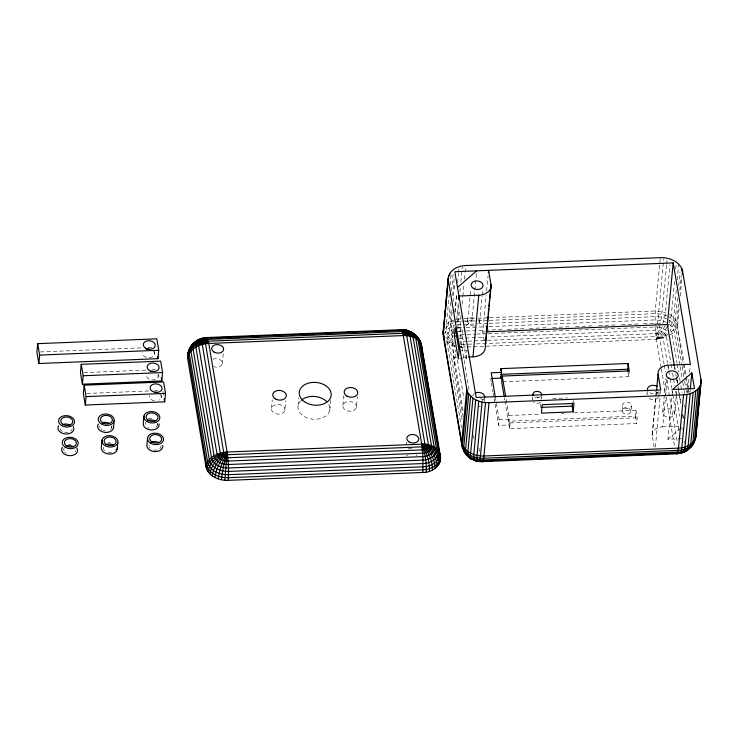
<?xml version="1.0" encoding="UTF-8"?>
<svg xmlns="http://www.w3.org/2000/svg" width="738" height="738" viewBox="0 0 738 738"><rect width="100%" height="100%" fill="white"/><g stroke="black" fill="none" stroke-linecap="round" stroke-linejoin="round"><path stroke-width="0.55" stroke-dasharray="3.69 2.77" d="M461.047 315.467L460.392 327.801L461.075 341.454L469.303 391.288M488.205 333.604L657.346 326.888L656.359 339.305L661.147 367.57M643.462 323.816L657.641 323.401L663.683 258.863M111.706 427.542L111.89 425.54M154.427 354.286L154.722 351.131M158.273 376.583L158.476 374.47M157.323 425.088L157.508 423.086M161.198 397.431L161.401 395.328M222.258 363.917L223.282 353.124M271.446 408.298L272.267 399.655M284.914 410.282A6.817 4.843 5.4 0 0 275.643 404.664A6.817 4.843 5.4 0 0 273.992 412.92A6.817 4.843 5.4 0 0 284.914 410.282L285.837 400.568M298.069 405.503L298.789 397.948M329.757 410.171L330.67 400.457M342.912 405.402L343.825 395.679M356.371 407.385A6.817 4.843 5.4 0 0 347.1 401.767A6.817 4.843 5.4 0 0 345.458 410.014A6.817 4.843 5.4 0 0 356.371 407.385L357.395 396.592M406.278 444.211L406.481 442.053M463.003 410.171L452.071 345.707L452.256 343.244L453.621 341.03C449.497 336.593 446.047 330.845 446.389 324.591L449.285 293.955M450.143 284.877L451.425 271.261M450.466 302.303L448.529 325.329L449.829 331.141L452.735 337.201L449.608 341.251L449.377 344.425L462.219 420.19M451.536 290.956L453.363 271.667M452.994 335.015L452.781 337.284L450.115 321.565L451.296 309.111M452.579 295.523L454.184 278.53M451.988 312.109L451.075 323.807L453.086 333.004C449.414 334.72 446.361 338.558 447.09 342.792L461.471 427.606M452.947 301.897L454.774 282.608M454.839 312.063L456.656 292.774M457.625 282.562L458.483 273.484M458.593 272.35L458.907 268.946M453.104 333.88L453.962 324.821M455.134 312.368L456.96 293.115M463.187 417.035L453.123 357.644L454.304 345.089M456.684 319.988L458.51 300.587M458.602 305.606L457.219 324.868L476.536 323.881M459.894 291.99L460.318 287.451M460.853 281.778L462.256 267.027M454.331 364.784L455.733 349.95M457.781 328.262L459.405 311.15M462.126 304.121L462.763 297.313M462.874 296.178L463.944 284.831M464.479 279.158L465.014 273.484M465.124 272.35L465.558 267.811M459.423 358.917L466.231 358.65L462.348 335.79L463.049 328.419M467.707 320.827L470.724 288.899M466.231 358.65L467.025 350.227L461.351 350.458M465.853 325.965L471.951 320.679L476.453 273.115M479.589 322.58L482.071 296.353M482.182 295.209L482.717 289.508M484.239 340.781L482.744 331.989L486.204 295.477M486.628 290.91L488.03 276.077M484.294 401.398L484.562 398.529M499.137 419.636L509.524 419.212L508.989 424.959L498.593 425.374L499.137 419.636L495.549 398.437M574.136 412.856L635.944 410.346L635.4 416.094L508.353 421.241L508.897 415.503L505.844 397.478M635.944 410.346L637.198 417.773L636.654 423.52L509.617 428.667L510.161 422.929L509.524 419.212M532.688 396.73L532.421 399.599A4.41 3.136 5.4 0 1 536.24 397.099A4.41 3.136 5.4 0 1 540.853 399.258M540.456 407.413L540.954 402.155M541.581 396.103L541.314 398.972L544.653 398.852M622.18 410.346L622.724 404.599M502.818 381.767L628.711 376.666L629.256 370.928M630.898 411.629A4.41 3.136 5.4 0 0 624.892 407.994A4.41 3.136 5.4 0 0 623.822 413.335A4.41 3.136 5.4 0 0 630.898 411.629L631.433 405.882A4.41 3.136 5.4 0 0 625.437 402.256A4.41 3.136 5.4 0 0 624.366 407.588A4.41 3.136 5.4 0 0 631.433 405.882M647.244 391.601L646.977 394.479A6.015 4.271 5.4 0 1 648.185 392.496M660.196 258.789L655.261 310.984L655.076 325.965M666.599 265.043L661.469 317.192L660.289 323.798L657.641 323.401M666.7 263.909L667.023 260.505M652.171 434.737L656.266 391.38M654.163 447.09L652.263 435.863L656.469 391.361M473.335 346.722L656.359 339.305L661.7 327.81L665.159 315.126L670.012 264.831M658.85 396.232L659.311 391.444M655.353 447.016L659.993 397.939M660.427 393.382L660.639 391.094M674.55 281.427L671.331 315.467L668.84 323.798M675.731 268.946L676.156 264.407M662.752 411.915L665.907 378.474M652.263 435.863A12.029 8.552 5.4 0 1 662.715 426.813L665.519 397.136M665.63 396.002L667.143 380.024M668.111 369.747L668.434 366.325M676.239 290.191L673.665 317.423L672.244 322.7L669.67 327.349M677.207 279.979L678.702 264.093M677.549 298.069L675.002 322.146L670.482 329.969L672.041 333.668L677.023 363.078M678.729 285.588L680.012 271.971M678.526 303.835C677.069 313.696 679.366 326.657 669.8 333.207M679.818 290.219L681.211 275.468M679.034 308.576C677.908 317.506 679.726 329.701 670.298 334.895M680.215 296.095L681.93 277.94M681.737 438.741L667.945 439.304L672.549 390.605M674.532 414.092A6.015 4.271 5.4 0 0 666.682 408.861A6.015 4.271 5.4 0 0 664.707 416.048A6.015 4.271 5.4 0 0 674.532 414.092L676.746 390.679M677.475 382.884L677.798 379.535M687.678 392.828L687.899 390.55M688 389.406L689.191 376.85M689.624 372.293L690.27 365.439M690.012 392.127L690.224 389.858M660.104 324.646L656.359 339.305L666.46 337.017C665.335 332.22 659.809 330.117 655.326 330.283L488.418 337.045M444.387 334.074C445.909 329.757 449.977 326.962 454.174 325.596M665.187 325.513L660.169 334.535L656.359 339.305L655.113 326.833M667.29 326.786L661.1 335.107L656.359 339.305L662.982 337.34L668.01 334.535M445.337 328.548C449.534 322.746 457.256 321.353 463.99 321.381M446.389 324.591C450.143 320.809 455.503 319.139 460.724 318.871M458.879 331.999L464.977 326.722M667.945 439.304L681.017 427.985M666.783 333.493L662.53 336.528L656.359 339.305L661.903 335.772L666.94 330.975L661.7 327.81L657.346 326.888M454.636 328.788L447.966 332.755L445.614 336.593L449.608 341.251L454.248 344.369M457.431 328.106L464.995 327.617M457.828 331.51L465.041 331.048M459.082 338.345L483.814 337.229M464.184 318.733L476.84 318.216M477.993 318.17L488.353 317.746M489.506 317.7L655.261 310.984L665.51 312.497M450.115 321.565L453.566 321.427M454.709 321.381L461.61 321.104M462.754 321.058L471.951 320.679M465.143 321.334L488.159 320.403M489.312 320.357L655.067 313.641L661.894 314.213L667.18 315.984M477.689 323.834L488.049 323.41M489.193 323.364L654.957 316.648C663.388 316.334 673.766 320.283 675.879 329.314L682.013 365.494M457.477 327.598L463.15 327.368M466.148 327.571L488.012 326.685M489.165 326.63L654.92 319.914L660.925 320.421L666.46 322.358M466.195 331.002L501.877 329.554M507.633 329.323L523.749 328.668M529.506 328.428L546.775 327.737M552.531 327.497L569.791 326.796M575.548 326.565L592.817 325.864M598.573 325.633L615.843 324.932M621.59 324.702L638.859 324M482.744 331.989L485.041 331.897M460.577 334.72L475.54 334.12M476.693 334.074L487.052 333.65M40.332 351.943L143.403 347.764M147.987 347.58L152.563 347.386M458.953 335.928L462.348 335.79M466.831 341.224L459.912 341.574L461.822 347.192L466.425 346.998M467.984 341.177L486.397 340.43M487.55 340.384L656.802 333.594L660.169 334.535L662.982 337.34L667.447 363.059M471.785 344.074L460.826 344.554L460.272 344.692L461.822 347.192L459.239 346.805M476.388 343.89L656.562 336.62L658.748 337.386L659.827 338.945L664.043 363.825M467.578 346.952L472.182 346.768M453.123 357.644L456.425 357.506M463.049 357.238L467.458 357.063M83.901 372.616L147.194 370.052M151.797 369.867L156.401 369.683M86.826 393.474L148.965 390.956M154.722 390.725L158.172 390.577M552.587 398.529L567.337 397.939M508.897 415.503L540.945 414.202M561.544 413.363L563.832 413.271M510.161 422.929L637.198 417.773M662.715 426.813L678.803 426.158M459.304 346.491L461.822 347.192L459.756 344.895M455.115 346.62L449.377 344.425L445.291 340.864M458.649 345.854L461.822 347.192L459.304 345.163M455.069 345.762L449.294 342.819L445.189 338.705M458.935 345.485L461.822 347.192M669.504 314.36L673.665 317.423L676.811 321.989L684.052 362.911M668.194 316.418C672.336 318.576 676.091 322.165 677.004 326.916L683.139 363.096M454.202 343.115L448.197 337.238L445.401 331.897M669.514 324.36L672.456 327.395L674.209 331.583L679.966 365.513M684.246 364.046L686.165 375.347M686.349 376.481L689.034 392.312M683.333 364.231L685.436 376.666M685.63 377.801L688.12 392.505M682.207 366.629L683.932 376.804M684.698 381.334L686.045 389.249M686.239 390.374L686.617 392.634M680.15 366.648L682.069 377.948M682.835 382.478L683.988 389.258M684.181 390.393L684.947 394.913M677.216 364.203L678.554 372.118M679.514 377.773L680.085 381.168M680.86 385.688L682.004 392.478M684.117 404.913L684.495 407.173M674.8 367.164L675.178 369.424M676.903 379.6L677.862 385.254M678.056 386.389L680.934 403.354M682.844 414.664L683.619 419.184M674.615 367.33L675.002 369.581M675.759 374.092L676.146 376.343M676.34 377.469L677.29 383.105M678.434 389.867L680.731 403.391M682.641 414.655L683.6 420.291M666.46 337.017L670.87 363.031M671.063 364.157L671.829 368.686M672.595 373.207L673.36 377.727M673.554 378.862L674.707 385.642M675.667 391.297L676.045 393.557M676.239 394.692L679.882 416.177M681.801 427.486L682.18 429.747M684.098 441.056L684.486 443.317M667.632 364.194L668.591 369.839M668.785 370.974L669.938 377.764M670.132 378.889L671.663 387.939M671.857 389.064L672.622 393.594M672.816 394.719L678.951 430.909M664.237 364.959L665.381 371.74M666.728 379.655L677.466 442.984M661.34 368.705L665.944 395.845M666.137 396.979L674.763 447.865M627.992 372.422L628.711 376.666M635.4 416.094L636.654 423.52M573.491 400.559L573.813 402.468M504.349 397.588L504.727 399.839M504.921 400.965L508.353 421.241M508.989 424.959L509.617 428.667M490.65 378.52L491.222 381.869M491.407 382.985L492.919 391.915M493.113 393.031L493.87 397.487M494.054 398.603L494.811 403.068M495.004 404.184L498.593 425.374M478.888 447.837L480.041 454.617M473.353 435.319L473.925 438.713M457.412 360.19L463.934 398.64M162.95 391.435L163.836 396.629M328.751 404.258A16.033 11.393 5.4 0 1 312.368 419.138A16.033 11.393 5.4 0 1 300.504 400.983M416.915 454.848A6.015 4.271 5.4 0 1 416.075 455.752M407.625 455.89A6.015 4.271 5.4 0 1 406.564 455.014M408.031 449.119A6.015 4.271 5.4 0 1 412.505 448.612M212.913 359.221A6.015 4.271 5.4 0 1 222.332 362.801A6.015 4.271 5.4 0 1 213.808 366.657M478.445 319.351A6.015 4.271 5.4 0 1 478.372 324.563M474.377 325.993A6.015 4.271 5.4 0 1 467.652 321.381A6.015 4.271 5.4 0 1 474.488 317.506M540.779 396.592A4.41 3.136 5.4 0 1 534.607 396.85M540.244 402.339A4.41 3.136 5.4 0 1 533.26 401.97M484.229 398.631A6.015 4.271 5.4 0 1 482.32 400.282M472.772 395.817A6.015 4.271 5.4 0 1 473.99 393.834M658.979 391.546A6.015 4.271 5.4 0 1 648.665 391.961M658.434 397.284A6.015 4.271 5.4 0 1 648.121 397.708M655.261 391.518A6.015 4.271 5.4 0 1 658.48 394.009M480.41 406.518A6.015 4.271 5.4 0 1 478.897 406.721M480.521 398.603A6.015 4.271 5.4 0 1 482.966 400.088M75.71 450.78A6.015 4.271 5.4 0 1 75.294 451.841M66.079 453.104A6.015 4.271 5.4 0 1 64.981 452.256M64.206 451.25A6.015 4.271 5.4 0 1 64.252 447.975M68.616 444.258A8.017 5.701 5.4 0 1 70.7 444.368M72.029 429.147A6.015 4.271 5.4 0 1 70.811 431.13M68.33 432.348A6.015 4.271 5.4 0 1 63.745 432.108M62.389 431.472A6.015 4.271 5.4 0 1 60.147 427.394M153.273 351.067A6.015 4.271 5.4 0 1 149.98 357.635A6.015 4.271 5.4 0 1 142.545 352.543M157.895 374.36A6.015 4.271 5.4 0 1 153.061 379.987A6.015 4.271 5.4 0 1 146.392 374.83M160.054 394.212A6.015 4.271 5.4 0 1 158.864 400.153M154.417 400.762A6.015 4.271 5.4 0 1 149.316 395.679M161.004 445.604A6.015 4.271 5.4 0 1 159.768 448.704M157.286 449.922A6.015 4.271 5.4 0 1 151.345 449.045M150.257 448.197A6.015 4.271 5.4 0 1 149.482 447.191M149.094 446.093A6.015 4.271 5.4 0 1 149.104 444.977M157.332 423.972A6.015 4.271 5.4 0 1 156.105 427.071M149.03 428.049A6.015 4.271 5.4 0 1 147.683 427.413M145.423 424.451A6.015 4.271 5.4 0 1 145.856 422.284M148.19 418.843A8.017 5.701 5.4 0 1 152.305 418.677M115.368 449.174A6.015 4.271 5.4 0 1 114.953 450.235M111.678 452.376A6.015 4.271 5.4 0 1 105.737 451.499M104.639 450.65A6.015 4.271 5.4 0 1 103.91 446.37M108.274 442.652A8.017 5.701 5.4 0 1 110.359 442.763M111.715 426.426A6.015 4.271 5.4 0 1 110.488 429.525M104.925 430.863A6.015 4.271 5.4 0 1 103.412 430.494M102.065 429.867A6.015 4.271 5.4 0 1 100.968 429.018M100.202 428.003A6.015 4.271 5.4 0 1 99.824 425.789"/><path stroke-width="1.11" d="M434.996 468.602C435.254 458.87 429.202 449.885 421.712 444.147L227.175 452.034C218.31 452.449 207.609 457.209 205.994 466.868C208.245 476.471 219.287 480.678 228.273 480.346L422.8 472.458C432.154 472.717 442.735 465.263 440.162 454.949L421.758 346.39C421.02 337.266 411.841 329.6 403.299 335.578L208.771 343.465C199.906 343.89 189.196 348.65 187.59 358.308L205.994 466.868M432.403 470.143C432.726 460.503 428.178 451.103 421.712 444.147L403.299 335.578L401.915 330.32L400.974 329.655L400.54 330.227M489.017 402.671L485.539 402.588L479.894 461.619L482.56 461.684L483.713 458.224L489.017 402.671L683.554 394.784C691.746 394.775 702.281 389.166 700.98 379.692L682.576 271.132C680.325 261.529 669.283 257.322 660.307 257.654L465.77 265.542C458.28 265.754 449.165 269.822 448.224 278.134L443.178 331.463L443.372 336.38L461.776 444.949L463.279 448.713M429.451 471.324C429.857 461.767 426.804 452.173 421.712 444.147C430.881 443.141 442.136 449.405 440.355 459.866M426.213 472.108C426.758 462.615 425.088 453.012 421.712 444.147C429.507 444.829 438.556 449.036 440.282 457.403L439.866 462.311M228.273 480.346L228.559 467.984L227.572 454.728L208.771 343.465L206.898 337.57L203.051 338.419L206.898 337.57M422.8 472.458L422.957 456.61L421.712 444.147C429.691 445.936 438.132 451.25 439.802 459.811C437.311 466.545 429.691 469.516 422.994 469.811L228.466 477.698C219.62 478.021 208.743 473.879 206.529 464.423L188.006 353.401C191.271 345.476 200.902 342.838 208.771 343.465L206.695 339.554L204.712 337.801L199.085 339.314L196.603 341.454M224.786 480.272L227.175 452.034C218.19 453.741 208.365 459.654 206.723 469.34M37.693 343.659L36.9 352.081L38.837 363.511L157.941 358.677L158.735 350.255L156.797 338.825L37.693 343.659L39.631 355.089L38.837 363.511M81.245 364.341L80.451 372.755L82.388 384.184L161.788 380.965L162.591 372.542L160.653 361.122L81.245 364.341L83.182 375.762L82.388 384.184M84.169 385.19L83.376 393.612L85.313 405.042L164.712 401.823L165.515 393.4L163.578 381.97L84.169 385.19L86.106 396.62L85.313 405.042M101.982 440.18L101.318 447.2A8.017 5.701 5.4 0 0 109.159 454.073A8.017 5.701 5.4 0 0 117.176 448.04M113.495 427.902L114.15 420.881A8.017 5.701 5.4 0 0 103.246 414.276A8.017 5.701 5.4 0 0 101.3 423.981A8.017 5.701 5.4 0 0 114.15 420.881M117.157 449.534L117.822 442.514A8.017 5.701 5.4 0 0 106.909 435.909A8.017 5.701 5.4 0 0 104.971 445.614A8.017 5.701 5.4 0 0 117.822 442.514M143.928 416.094L143.264 423.114A8.017 5.701 5.4 0 0 151.106 429.986A8.017 5.701 5.4 0 0 159.122 423.963M147.6 437.726L146.936 444.746A8.017 5.701 5.4 0 0 154.777 451.619A8.017 5.701 5.4 0 0 162.794 445.595M443.815 337.939L443.178 331.463L443.879 326.759M444.101 324.489L444.636 318.816M444.848 316.547L445.383 310.873M445.595 308.604L446.139 302.931M446.352 300.661L446.887 294.988M447.099 292.718L447.634 287.045M447.855 284.776L448.713 275.689M448.224 278.134L443.298 333.963L462.449 447.274M449.571 275.643L449.793 273.374M454.414 336.113L455.208 327.69L459.082 350.55L458.289 358.963L454.414 336.113L456.684 336.021M458.621 299.444L458.944 296.021L478.796 295.209A14.031 9.972 5.4 0 0 490.991 284.656L488.574 270.366L488.353 272.645M470.272 457.505C464.626 455.161 461.887 448.27 461.702 442.523L466.748 389.194L448.344 280.625M466.748 389.194L467.468 391.657L462.431 444.986L462.486 447.376L464.331 451.564M467.468 391.657L468.768 394.027L463.732 447.357L464.35 451.822L468.464 456.739M468.556 357.017L472.966 356.832L478.796 295.209M470.613 396.223L465.577 449.553L466.084 453.879L470.244 458.243L468.279 455.724L467.91 451.518L472.947 398.188L468.768 394.027M472.947 398.188L475.696 399.848L470.65 453.178C468.981 459.082 475.087 461.545 479.894 461.619L479.977 461.038L677.521 453.215L683.277 452.228L685.842 451.213L686.93 449.876L688.111 445.798L693.157 392.468M475.696 399.848L478.768 401.158L473.621 456.73L474.709 460.521L477.643 461.268L478.15 460.724M485.281 345.135L487.218 324.591M487.431 322.312L487.975 316.602M488.187 314.323L488.731 308.613M488.943 306.335L489.488 300.624M489.7 298.346L490.991 284.656M491.093 285.966L485.272 347.58A14.031 9.972 5.4 0 1 472.966 356.832M478.768 401.158L482.08 402.081L477.043 455.411L476.988 460.595L477.643 461.268M500.77 370.559L500.954 368.649L628.001 363.493L629.256 370.928L502.218 376.076L501.674 381.814L504.155 396.463M491.692 378.483L501.037 378.105L501.582 372.358L500.954 368.649M573.177 411.841L573.98 403.418L542.218 404.71L541.424 413.123L573.177 411.841L572.208 406.121L572.513 402.966M627.817 371.362L628.001 363.493M656.571 390.217L658.084 374.24A12.029 8.552 5.4 0 1 668.545 365.19L690.381 364.304L673.185 262.885L454.829 271.732L476.139 397.441L660.75 389.95L658.084 374.24M674.421 366.196L667.355 324.508L673.185 262.885M681.635 270.929L681.857 268.66M682.253 274.536L682.576 271.132M683.554 394.784L678.508 448.114L677.087 453.796L482.099 461.647L482.56 461.684M686.967 394.424L681.598 449.986L680.473 452.911L676.626 453.759L677.087 453.796M690.334 388.732L691.829 372.875L672.659 389.47L694.495 388.585L691.829 372.875M690.196 393.649L684.79 449.211L683.277 452.228L678.822 453.529L684.467 451.278M695.75 390.919L690.703 444.258C690.537 449.331 685.427 452.412 680.897 453.031M697.89 389.064L692.853 442.394L691.386 446.674L686.432 450.835L690.888 447.043M699.532 386.943L694.495 440.272C693.425 448.012 684.965 451.859 677.908 452.053L483.381 459.94C476.314 460.134 468.676 457.689 464.35 451.822M696.266 429.617L696.69 425.079M697.013 421.675L697.438 417.136M697.761 413.732L698.194 409.193M698.517 405.789L698.941 401.251M699.264 397.847L699.698 393.308M700.011 389.904L700.445 385.365M700.768 381.961L700.98 379.692M692.299 444.424L691.358 446.425L692.927 444.682L695.574 437.957L700.611 384.627M701.1 382.183L696.063 435.512L695.048 440.337L692.844 443.787M221.335 479.765L223.245 467.532L227.175 452.034C218.347 455.097 209.647 462.053 208.024 471.702M218.024 478.842L220.708 466.831L227.175 452.034C218.835 456.49 211.428 464.303 209.869 473.907M403.557 330.292L403.64 329.711L406.287 330.098L411.186 331.814L416.481 335.808M214.942 477.523C216.308 468.067 220.893 459.165 227.175 452.034C219.675 457.874 213.679 466.342 212.203 475.862M187.59 358.308C186.668 348.151 194.906 339.083 204.712 337.801M202.12 338.65L200.256 339.102L201.354 338.41C204.694 337.847 206.981 341.159 208.771 343.465C202.111 342.1 193.9 342.949 189.592 348.825L189.242 353.456L207.646 462.025C209.767 471.047 220.136 474.995 228.577 474.691L423.114 466.803C430.808 466.794 440.715 461.527 439.488 452.625M693.941 442.505L694.403 440.217M189.039 351.057C189.583 346.297 193.559 343.161 197.101 340.495C201.197 339.148 205.432 341.187 208.771 343.465C203.411 341.657 196.843 341.168 192.166 344.904L190.81 349.028L190.911 351.187L209.324 459.746C211.271 468.067 220.837 471.702 228.614 471.416L423.142 463.529C430.236 463.519 439.359 458.667 438.234 450.466L419.202 339.766C415.328 335.283 408.806 334.692 403.299 335.578L403.64 329.711M695.583 434.654L695.943 433.021C697.198 442.496 686.727 448.114 678.508 448.114L483.98 456.001C474.995 456.333 463.953 452.126 461.702 442.523M187.47 355.817L188.006 353.401M188.679 351.832L187.959 353.373L189.592 348.825M694.772 439.451L695.528 437.929M191.16 346.629L192.148 344.655L197.101 340.495M667.29 326.786L668.324 324.794M189.555 348.714L190.625 347.33M693.978 442.615C690.593 447.809 684.2 450.032 678.24 450.337L483.713 458.224C475.53 458.464 466.185 455.208 462.486 447.376M457.495 287.451L476.665 270.846M685.842 451.213L682.798 452.274M476.49 460.254L475.512 460.678L471.766 458.768M197.692 340.117L199.398 339.443M206.437 337.543L401.435 329.683M217.516 337.644L224.426 337.367M235.939 336.897L240.542 336.712M254.352 336.15L258.955 335.965M272.774 335.412L277.377 335.218M291.187 334.665L295.79 334.471M308.456 333.963L313.06 333.77M326.869 333.216L331.473 333.032M345.292 332.469L349.895 332.284M363.705 331.722L368.308 331.537M382.127 330.975L386.73 330.79M486.185 331.851L667.355 324.508M39.631 355.089L158.735 350.255M83.182 375.762L162.591 372.542M501.582 372.358L491.194 372.782L495.355 397.321M500.41 374.387L627.457 369.24M86.106 396.62L165.515 393.4M541.591 407.367L572.208 406.121M472.606 458.971L470.318 459.064L469.931 456.785M400.974 329.655L406.287 330.098L406.546 330.735M482.08 402.081L485.539 402.588M479.977 461.038L474.11 459.792L469.073 457.219M408.824 330.809L405.891 330.061L403.299 335.578C410.024 335.347 417.957 337.534 421.084 344.056L440.042 456.241M473.528 459.829L470.945 458.667M409.415 331.537L411.195 332.294M464.903 452.126L466.047 453.243M415.07 334.591C418.981 338.253 421.61 343.419 421.822 348.806M417.45 337.451L419.184 339.517M419.202 339.766L420.402 341.74L421.103 346.343M443.935 336.371L443.252 333.927L443.667 329.028M502.218 376.076L505.65 396.352M500.724 376.251L501.037 378.105M157.591 356.602L157.941 358.677M161.262 377.847L161.788 380.965M164.187 398.704L164.712 401.823M438.787 464.626C438.99 454.802 430.254 447.302 421.712 444.147C429.885 448.603 437.357 456.942 437.145 466.739M301.316 400.217A16.033 11.393 5.4 0 1 326.694 401.564M533.233 395.485A4.41 3.136 5.4 0 1 536.784 391.352A4.41 3.136 5.4 0 1 541.674 395.144M475.106 393.105A6.015 4.271 5.4 0 1 481.766 393.151A6.015 4.271 5.4 0 1 484.654 397.57M647.89 390.956A6.015 4.271 5.4 0 1 649.846 386.02A6.015 4.271 5.4 0 1 657.152 386.408M77.001 448.187A8.017 5.701 5.4 0 1 69.501 455.678A8.017 5.701 5.4 0 1 62.223 447.394M67.527 445.826A6.015 4.271 5.4 0 1 73.468 446.702M73.311 426.546A8.017 5.701 5.4 0 1 65.82 434.045A8.017 5.701 5.4 0 1 58.533 425.761M62.481 424.682A6.015 4.271 5.4 0 1 69.787 425.07M146.244 349.342A6.015 4.271 5.4 0 1 149.325 349.212M150.091 371.629A6.015 4.271 5.4 0 1 153.172 371.5M154.528 392.275A6.015 4.271 5.4 0 1 157.609 392.727M151.438 442.256A6.015 4.271 5.4 0 1 158.744 442.643M147.775 420.623A6.015 4.271 5.4 0 1 155.072 421.011M105.82 444.71A6.015 4.271 5.4 0 1 113.126 445.097M113.514 426.407A8.017 5.701 5.4 0 1 104.455 432.33A8.017 5.701 5.4 0 1 98.209 424.156M102.158 423.077A6.015 4.271 5.4 0 1 109.464 423.464M193.374 345.319L193.088 349.102L211.492 457.661C213.217 465.023 221.677 468.243 228.559 467.984L423.086 460.097C429.368 460.088 437.44 455.798 436.444 448.538L418.031 339.978L416.481 336.27C412.542 333.797 407.57 334.305 403.299 335.578L405.9 332.054L408.022 330.652L413.262 333.825L415.752 338.345L434.156 446.905C434.996 452.994 428.224 456.601 422.957 456.61L228.42 464.497C222.655 464.709 215.551 462.006 214.103 455.835L195.625 345.67L196.631 342.607L200.727 339.056L204.574 340.218L208.771 343.465C204.712 341.473 199.832 340.163 195.45 341.915L193.374 345.319M198.854 343.281L198.67 345.753L217.073 454.313C218.199 459.119 223.715 461.222 228.208 461.056L422.745 453.169C426.841 453.16 432.108 450.355 431.453 445.623L413.049 337.054C411.924 332.257 406.407 330.154 401.915 330.32L207.378 338.207L201.28 340.135L198.854 343.281M202.028 342.902L220.302 453.15C221.077 456.435 224.85 457.874 227.922 457.763L422.459 449.876C425.263 449.866 428.861 447.957 428.418 444.71L410.014 336.15C409.239 332.866 405.466 331.427 402.394 331.537L207.858 339.425L204.574 340.218L202.028 342.902M205.367 342.967L223.706 452.385L225.265 454.23L227.572 454.728L422.108 446.841L424.23 446.167L425.07 445.069L406.73 335.652L405.18 333.807L402.865 333.318L208.328 341.205L206.216 341.869L205.367 342.967M405.18 333.807L403.299 335.578C406.343 333.456 411.315 330.781 414.461 334.111L410.005 331.5L405.18 333.807M305.384 402.339A16.033 11.393 5.4 0 0 331.076 396.14A16.033 11.393 5.4 0 0 309.259 382.93A16.033 11.393 5.4 0 0 305.384 402.339M275.32 398.88A6.817 4.843 5.4 0 0 286.243 396.251A6.817 4.843 5.4 0 0 276.962 390.633A6.817 4.843 5.4 0 0 275.32 398.88M346.777 395.983A6.817 4.843 5.4 0 0 357.699 393.345A6.817 4.843 5.4 0 0 348.428 387.736A6.817 4.843 5.4 0 0 346.777 395.983M408.953 441.859A6.015 4.271 5.4 0 0 418.714 439.765A6.015 4.271 5.4 0 0 410.743 434.636A6.015 4.271 5.4 0 0 408.953 441.859M213.817 351.961A6.015 4.271 5.4 0 0 223.586 349.886A6.015 4.271 5.4 0 0 215.634 344.738A6.015 4.271 5.4 0 0 213.817 351.961M668.287 378.16A6.015 4.271 5.4 0 0 678.111 376.195A6.015 4.271 5.4 0 0 670.261 370.965A6.015 4.271 5.4 0 0 668.287 378.16M473.399 288.42A6.015 4.271 5.4 0 0 483.039 286.095A6.015 4.271 5.4 0 0 474.857 281.141A6.015 4.271 5.4 0 0 473.399 288.42M65.313 447.228A8.017 5.701 5.4 0 0 78.163 444.119A8.017 5.701 5.4 0 0 67.25 437.523A8.017 5.701 5.4 0 0 65.313 447.228M66.743 446.093A6.015 4.271 5.4 0 0 76.374 443.769A6.015 4.271 5.4 0 0 68.191 438.815A6.015 4.271 5.4 0 0 66.743 446.093M61.632 425.586A8.017 5.701 5.4 0 0 74.483 422.487A8.017 5.701 5.4 0 0 63.569 415.891A8.017 5.701 5.4 0 0 61.632 425.586M63.053 424.461A6.015 4.271 5.4 0 0 72.693 422.136A6.015 4.271 5.4 0 0 64.51 417.182A6.015 4.271 5.4 0 0 63.053 424.461M145.58 348.198A6.015 4.271 5.4 0 0 155.22 345.873A6.015 4.271 5.4 0 0 147.037 340.919A6.015 4.271 5.4 0 0 145.58 348.198M149.436 370.485A6.015 4.271 5.4 0 0 159.067 368.161A6.015 4.271 5.4 0 0 150.884 363.207A6.015 4.271 5.4 0 0 149.436 370.485M152.36 391.343A6.015 4.271 5.4 0 0 161.991 389.018A6.015 4.271 5.4 0 0 153.808 384.064A6.015 4.271 5.4 0 0 152.36 391.343M150.589 443.169A8.017 5.701 5.4 0 0 163.439 440.069A8.017 5.701 5.4 0 0 152.526 433.464A8.017 5.701 5.4 0 0 150.589 443.169M152.01 442.034A6.015 4.271 5.4 0 0 161.65 439.71A6.015 4.271 5.4 0 0 153.467 434.756A6.015 4.271 5.4 0 0 152.01 442.034M146.917 421.527A8.017 5.701 5.4 0 0 159.768 418.428A8.017 5.701 5.4 0 0 148.855 411.822A8.017 5.701 5.4 0 0 146.917 421.527M148.347 420.402A6.015 4.271 5.4 0 0 157.978 418.077A6.015 4.271 5.4 0 0 149.796 413.123A6.015 4.271 5.4 0 0 148.347 420.402M106.401 444.479A6.015 4.271 5.4 0 0 116.032 442.154A6.015 4.271 5.4 0 0 107.849 437.2A6.015 4.271 5.4 0 0 106.401 444.479M102.73 422.846A6.015 4.271 5.4 0 0 112.37 420.522A6.015 4.271 5.4 0 0 104.187 415.568A6.015 4.271 5.4 0 0 102.73 422.846"/></g></svg>
